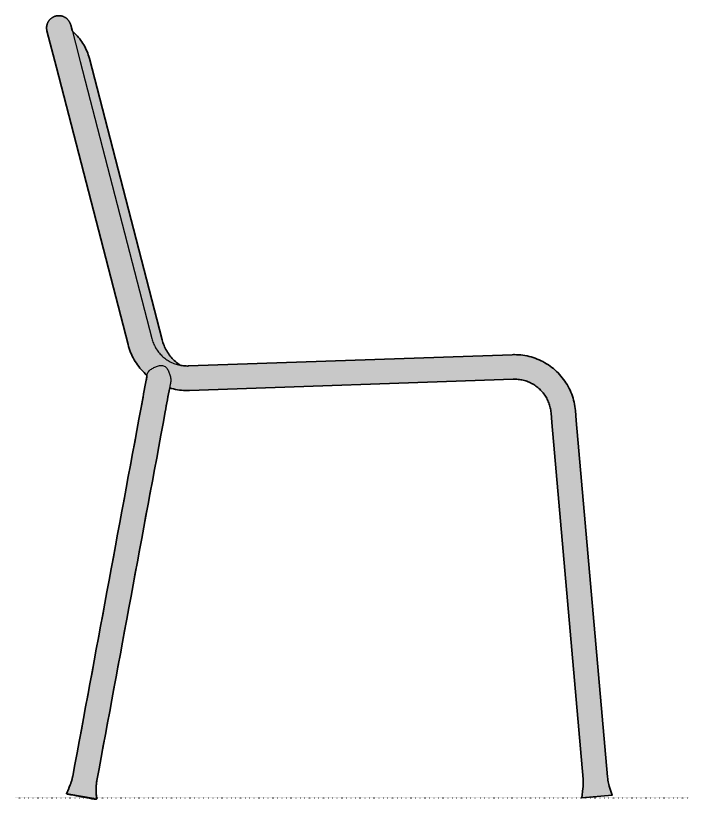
# Model space of a CAD drawing. Header units: millimetres. Extents: x 0 to 1796, y -960 to 800.
# Drawn here: x 1108 to 1796, y -1 to 798 of the extents above; entities that cross this region are included whole.
import ezdxf

# ---------------------------------------------------------------- set-up
doc = ezdxf.new("R2010")
doc.units = ezdxf.units.MM
doc.linetypes.add('Dots', pattern=[1, 0, -1])
doc.layers.add('Blocks', color=7, linetype='Continuous')
doc.layers.add('Blocks$Fill', color=7, linetype='Continuous', true_color=0xffffff)
for name, color, linetype, lineweight, true_color in [('Blocks$Inner', 7, 'Continuous', 25, 0x007f00), ('Blocks$Outline', 7, 'Continuous', 35, 0xff3f3f), ('Groud', 7, 'Dots', 25, 0x243775)]:
    doc.layers.add(name, color=color, linetype=linetype, lineweight=lineweight, true_color=true_color)

# ---------------------------------------------------------------- blocks, each defined once
blk = doc.blocks.new('Palissade Chair Side')
at = {"layer": 'Blocks$Fill'}
blk.add_hatch(color=256, dxfattribs=at).paths.add_polyline_path([(157.13, 418.3), (161.09, 417.24), (163.09, 416.81), (165.11, 416.45), (167.14, 416.15), (169.18, 415.92), (171.22, 415.76), (173.27, 415.66), (175.32, 415.63), (177.37, 415.67), (508.92, 427.23), (510.22, 427.2), (511.51, 427.14), (512.8, 427.02), (514.08, 426.87), (515.36, 426.67), (516.63, 426.42), (517.89, 426.14), (519.14, 425.81), (520.38, 425.43), (521.61, 425.02), (522.82, 424.56), (524.01, 424.06), (525.18, 423.52), (526.34, 422.94), (527.48, 422.31), (528.59, 421.66), (529.68, 420.96), (530.74, 420.22), (531.78, 419.45), (532.79, 418.65), (533.78, 417.81), (534.73, 416.93), (535.65, 416.03), (536.55, 415.09), (537.4, 414.12), (538.23, 413.12), (539.02, 412.1), (539.77, 411.05), (540.49, 409.97), (541.17, 408.87), (541.81, 407.75), (542.41, 406.6), (542.97, 405.44), (543.5, 404.25), (543.98, 403.05), (544.42, 401.83), (544.81, 400.6), (545.17, 399.36), (545.48, 398.1), (545.74, 396.84), (545.97, 395.56), (546.15, 394.28), (546.28, 392.99), (579.1, 17.6), (579.15, 16), (579.15, 14.41), (579.1, 12.82), (578.99, 11.22), (578.82, 9.64), (577.65, 0), (608.53, 2.7), (605.71, 11.99), (605.28, 13.49), (604.9, 14.99), (604.58, 16.52), (604.3, 18.05), (604.08, 19.59), (603.89, 21.37), (570.96, 397.32), (570.66, 399.45), (570.29, 401.58), (569.84, 403.69), (569.33, 405.78), (568.74, 407.85), (568.08, 409.91), (567.34, 411.93), (566.54, 413.94), (565.67, 415.91), (564.74, 417.85), (563.73, 419.76), (562.67, 421.63), (561.53, 423.47), (560.34, 425.26), (559.08, 427.01), (557.77, 428.72), (556.39, 430.38), (554.96, 432), (553.48, 433.56), (551.94, 435.07), (550.35, 436.53), (548.71, 437.93), (547.02, 439.27), (545.29, 440.56), (543.51, 441.78), (541.7, 442.94), (539.84, 444.04), (537.95, 445.08), (536.03, 446.04), (534.07, 446.95), (532.08, 447.78), (530.06, 448.54), (528.02, 449.24), (525.96, 449.86), (523.87, 450.41), (521.77, 450.89), (519.65, 451.3), (517.52, 451.63), (515.38, 451.89), (513.23, 452.08), (511.08, 452.19), (508.92, 452.23), (507.83, 452.22), (175.2, 440.63), (173.9, 440.65), (172.6, 440.72), (171.3, 440.83), (170.01, 440.99), (168.73, 441.19), (167.95, 441.34), (165.42, 443.16), (164.21, 444.14), (163.02, 445.15), (161.87, 446.21), (160.76, 447.31), (159.69, 448.45), (158.66, 449.62), (157.67, 450.83), (156.72, 452.07), (155.82, 453.34), (154.96, 454.64), (154.15, 455.98), (153.38, 457.34), (152.66, 458.72), (151.99, 460.13), (151.37, 461.57), (150.8, 463.02), (150.28, 464.49), (149.81, 465.98), (149.39, 467.49), (74.66, 756.32), (74.11, 758.09), (73.49, 759.84), (72.82, 761.57), (72.08, 763.28), (71.3, 764.96), (70.45, 766.62), (69.55, 768.24), (68.59, 769.84), (67.58, 771.4), (66.52, 772.92), (65.41, 774.41), (64.25, 775.86), (63.04, 777.27), (61.78, 778.64), (60.48, 779.96), (59.13, 781.24), (57.74, 782.48), (56.01, 789.14), (55.88, 789.55), (55.74, 789.96), (55.58, 790.36), (55.41, 790.75), (55.23, 791.14), (55.03, 791.52), (54.82, 791.9), (54.6, 792.26), (54.36, 792.62), (54.12, 792.97), (53.86, 793.32), (53.59, 793.65), (53.3, 793.97), (53.01, 794.29), (52.71, 794.59), (52.39, 794.89), (52.07, 795.17), (51.73, 795.44), (51.39, 795.7), (51.04, 795.94), (50.68, 796.18), (50.31, 796.4), (49.94, 796.61), (49.55, 796.81), (49.17, 796.99), (48.77, 797.16), (48.37, 797.32), (47.96, 797.46), (47.55, 797.59), (47.14, 797.7), (46.72, 797.8), (46.3, 797.89), (45.88, 797.96), (45.45, 798.02), (45.02, 798.06), (44.59, 798.08), (44.16, 798.1), (43.73, 798.09), (43.3, 798.08), (42.88, 798.04), (42.48, 798), (42.08, 797.94), (41.68, 797.88), (41.29, 797.79), (40.9, 797.7), (40.51, 797.59), (40.12, 797.47), (39.74, 797.34), (39.37, 797.2), (39, 797.04), (38.61, 796.86), (38.23, 796.67), (37.86, 796.47), (37.49, 796.25), (37.13, 796.02), (36.78, 795.78), (36.44, 795.53), (36.11, 795.27), (35.78, 794.99), (35.47, 794.71), (35.16, 794.41), (34.87, 794.1), (34.58, 793.79), (34.31, 793.46), (34.05, 793.13), (33.8, 792.78), (33.56, 792.43), (33.33, 792.07), (33.12, 791.7), (32.92, 791.33), (32.73, 790.95), (32.55, 790.56), (32.39, 790.17), (32.24, 789.77), (32.11, 789.37), (31.99, 788.96), (31.88, 788.55), (31.79, 788.13), (31.71, 787.71), (31.64, 787.29), (31.59, 786.87), (31.56, 786.45), (31.53, 786.02), (31.53, 785.6), (31.53, 785.2), (31.55, 784.81), (31.58, 784.41), (31.63, 784.02), (31.68, 783.63), (31.75, 783.24), (31.83, 782.85), (31.92, 782.47), (115.23, 460.48), (115.85, 458.49), (116.54, 456.52), (117.29, 454.58), (118.11, 452.67), (118.99, 450.78), (119.93, 448.92), (120.94, 447.1), (122, 445.31), (123.12, 443.55), (124.3, 441.84), (125.54, 440.16), (126.83, 438.53), (128.18, 436.94), (129.58, 435.4), (131.03, 433.9), (132.52, 432.46), (134.06, 431.07), (133.18, 426.27), (128, 398.3), (57.98, 20.75), (57.61, 19.2), (57.18, 17.66), (56.71, 16.14), (56.18, 14.64), (55.59, 13.15), (51.89, 4.17), (51.89, 4.17), (51.89, 4.17), (51.89, 4.17), (51.89, 4.17), (51.9, 4.16), (51.9, 4.16), (51.9, 4.16), (51.91, 4.16), (51.91, 4.15), (51.92, 4.15), (51.92, 4.15), (51.93, 4.15), (51.94, 4.14), (51.96, 4.13), (51.98, 4.13), (52.02, 4.11), (52.13, 4.08), (52.46, 3.99), (52.94, 3.88), (56.32, 3.16), (77.87, -0.83), (81.28, -1.37), (81.77, -1.44), (82.1, -1.47), (82.22, -1.48), (82.26, -1.49), (82.28, -1.49), (82.3, -1.49), (82.32, -1.49), (82.32, -1.49), (82.33, -1.49), (82.34, -1.49), (82.34, -1.48), (82.35, -1.48), (82.35, -1.48), (82.35, -1.48), (82.36, -1.48), (82.36, -1.48), (82.36, -1.48), (82.36, -1.48), (82.37, -1.47), (82.11, 9.83), (82.16, 11.42), (82.25, 13.01), (82.41, 14.6), (82.62, 16.18), (82.88, 17.75)], flags=0)
at = {"layer": 'Blocks$Inner'}
for points in [[(134.07, 431.06), (132.52, 432.46), (131.03, 433.9), (129.58, 435.4), (128.18, 436.94), (126.83, 438.53), (125.54, 440.16), (124.3, 441.84), (123.12, 443.55), (122, 445.31), (120.94, 447.1), (119.93, 448.92), (118.99, 450.78), (118.11, 452.67), (117.29, 454.58), (116.54, 456.52), (115.85, 458.49), (115.23, 460.48), (114.68, 462.48), (41.56, 745.19), (31.92, 782.47), (31.83, 782.85), (31.75, 783.24), (31.68, 783.63), (31.63, 784.02), (31.58, 784.41), (31.55, 784.81), (31.53, 785.2), (31.53, 785.6), (31.53, 786.02), (31.56, 786.45), (31.59, 786.87), (31.64, 787.29), (31.71, 787.71), (31.79, 788.13), (31.88, 788.55), (31.99, 788.96), (32.11, 789.37), (32.24, 789.77), (32.39, 790.17), (32.55, 790.56), (32.73, 790.95), (32.92, 791.33), (33.12, 791.7), (33.33, 792.07), (33.56, 792.43), (33.8, 792.78), (34.05, 793.13), (34.31, 793.46), (34.58, 793.79), (34.87, 794.1), (35.16, 794.41), (35.47, 794.71), (35.78, 794.99), (36.11, 795.27), (36.44, 795.53), (36.78, 795.78), (37.13, 796.02), (37.49, 796.25), (37.86, 796.47), (38.23, 796.67), (38.61, 796.86), (39, 797.04), (39.37, 797.2), (39.74, 797.34), (40.12, 797.47), (40.51, 797.59), (40.9, 797.7), (41.29, 797.79), (41.68, 797.88), (42.08, 797.94), (42.48, 798), (42.88, 798.04), (43.3, 798.08), (43.73, 798.09), (44.16, 798.1), (44.59, 798.08), (45.02, 798.06), (45.45, 798.02), (45.88, 797.96), (46.3, 797.89), (46.72, 797.8), (47.14, 797.7), (47.55, 797.59), (47.96, 797.46), (48.37, 797.32), (48.77, 797.16), (49.17, 796.99), (49.55, 796.81), (49.94, 796.61), (50.31, 796.4), (50.68, 796.18), (51.04, 795.94), (51.39, 795.7), (51.73, 795.44), (52.07, 795.17), (52.39, 794.89), (52.71, 794.59), (53.01, 794.29), (53.3, 793.97), (53.59, 793.65), (53.86, 793.32), (54.12, 792.97), (54.36, 792.62), (54.6, 792.26), (54.82, 791.9), (55.03, 791.52), (55.23, 791.14), (55.41, 790.75), (55.58, 790.36), (55.74, 789.96), (55.88, 789.55), (56.01, 789.14), (56.13, 788.73), (65.77, 751.45), (138.88, 468.74), (139.23, 467.49), (139.62, 466.25), (140.05, 465.02), (140.53, 463.81), (141.05, 462.62), (141.6, 461.44), (142.2, 460.29), (142.84, 459.16), (143.52, 458.05), (144.24, 456.96), (144.99, 455.9), (145.78, 454.87), (146.6, 453.86), (147.46, 452.88), (148.35, 451.94), (149.28, 451.02), (150.23, 450.14), (151.22, 449.29), (152.23, 448.48), (153.27, 447.7), (154.34, 446.96), (155.44, 446.25), (156.55, 445.59), (157.69, 444.96), (158.85, 444.38), (160.03, 443.83), (161.23, 443.32), (162.45, 442.86), (163.68, 442.44), (164.92, 442.06), (166.18, 441.73), (167.45, 441.44), (168.73, 441.19), (170.01, 440.99), (171.3, 440.83), (172.6, 440.72), (173.9, 440.65), (175.2, 440.63), (176.5, 440.65), (506.74, 452.19), (507.83, 452.22), (508.92, 452.23), (511.08, 452.19), (513.23, 452.08), (515.38, 451.89), (517.52, 451.63), (519.65, 451.3), (521.77, 450.89), (523.87, 450.41), (525.96, 449.86), (528.02, 449.24), (530.06, 448.54), (532.08, 447.78), (534.07, 446.95), (536.03, 446.04), (537.95, 445.08), (539.84, 444.04), (541.7, 442.94), (543.51, 441.78), (545.29, 440.56), (547.02, 439.27), (548.71, 437.93), (550.35, 436.53), (551.94, 435.07), (553.48, 433.56), (554.96, 432), (556.39, 430.38), (557.77, 428.72), (559.08, 427.01), (560.34, 425.26), (561.53, 423.47), (562.67, 421.63), (563.73, 419.76), (564.74, 417.85), (565.67, 415.91), (566.54, 413.94), (567.34, 411.93), (568.08, 409.91), (568.74, 407.85), (569.33, 405.78), (569.84, 403.69), (570.29, 401.58), (570.66, 399.45), (570.96, 397.32), (571.19, 395.17), (572.06, 385.21), (572.07, 385.07), (603.89, 21.37), (604.08, 19.59), (604.3, 18.05), (604.58, 16.52), (604.9, 14.99), (605.28, 13.49), (605.71, 11.99), (608.53, 2.7), (577.65, 0), (578.82, 9.64), (578.99, 11.22), (579.1, 12.82), (579.15, 14.41), (579.15, 16), (579.1, 17.6), (578.98, 19.19), (547.15, 383.03), (546.28, 392.99), (546.15, 394.28), (545.97, 395.56), (545.74, 396.84), (545.48, 398.1), (545.17, 399.36), (544.81, 400.6), (544.42, 401.83), (543.98, 403.05), (543.5, 404.25), (542.97, 405.44), (542.41, 406.6), (541.81, 407.75), (541.17, 408.87), (540.49, 409.97), (539.77, 411.05), (539.02, 412.1), (538.23, 413.12), (537.4, 414.12), (536.55, 415.09), (535.65, 416.03), (534.73, 416.93), (533.78, 417.81), (532.79, 418.65), (531.78, 419.45), (530.74, 420.22), (529.68, 420.96), (528.59, 421.66), (527.48, 422.31), (526.34, 422.94), (525.18, 423.52), (524.01, 424.06), (522.82, 424.56), (521.61, 425.02), (520.38, 425.43), (519.14, 425.81), (517.89, 426.14), (516.63, 426.42), (515.36, 426.67), (514.08, 426.87), (512.8, 427.02), (511.51, 427.14), (510.22, 427.2), (508.92, 427.23), (508.27, 427.22), (507.62, 427.2), (177.37, 415.67), (175.32, 415.63), (173.27, 415.66), (171.22, 415.76), (169.18, 415.92), (167.14, 416.15), (165.11, 416.45), (163.09, 416.81), (161.09, 417.24), (159.1, 417.74), (157.13, 418.3)], [(57.74, 782.48), (59.13, 781.24), (60.48, 779.96), (61.78, 778.64), (63.04, 777.27), (64.25, 775.86), (65.41, 774.41), (66.52, 772.92), (67.58, 771.4), (68.59, 769.84), (69.55, 768.24), (70.45, 766.62), (71.3, 764.96), (72.08, 763.28), (72.82, 761.57), (73.49, 759.84), (74.11, 758.09), (74.66, 756.32), (75.16, 754.53), (149.39, 467.49), (149.81, 465.98), (150.28, 464.49), (150.8, 463.02), (151.37, 461.57), (151.99, 460.13), (152.66, 458.72), (153.38, 457.34), (154.15, 455.98), (154.96, 454.64), (155.82, 453.34), (156.72, 452.07), (157.67, 450.83), (158.66, 449.62), (159.69, 448.45), (160.76, 447.31), (161.87, 446.21), (163.02, 445.15), (164.21, 444.14), (165.42, 443.16), (166.68, 442.22), (167.96, 441.34)], [(82.37, -1.47), (82.36, -1.48), (82.36, -1.48), (82.36, -1.48), (82.36, -1.48), (82.35, -1.48), (82.35, -1.48), (82.35, -1.48), (82.34, -1.48), (82.34, -1.49), (82.33, -1.49), (82.32, -1.49), (82.32, -1.49), (82.3, -1.49), (82.28, -1.49), (82.26, -1.49), (82.22, -1.48), (82.1, -1.47), (81.77, -1.44), (81.28, -1.37), (77.87, -0.83), (56.32, 3.16), (52.94, 3.88), (52.46, 3.99), (52.13, 4.08), (52.02, 4.11), (51.98, 4.13), (51.96, 4.13), (51.94, 4.14), (51.93, 4.15), (51.92, 4.15), (51.92, 4.15), (51.91, 4.15), (51.91, 4.16), (51.9, 4.16), (51.9, 4.16), (51.9, 4.16), (51.89, 4.17), (51.89, 4.17), (51.89, 4.17), (51.89, 4.17), (51.89, 4.17), (55.59, 13.15), (56.18, 14.64), (56.71, 16.14), (57.18, 17.66), (57.61, 19.2), (57.98, 20.75), (58.3, 22.31), (128, 398.3), (133.18, 426.27)], [(157.75, 421.66), (152.58, 393.74), (82.88, 17.75), (82.62, 16.18), (82.41, 14.6), (82.25, 13.01), (82.16, 11.42), (82.11, 9.83), (82.13, 8.23), (82.37, -1.47), (82.37, -1.47), (82.36, -1.47), (82.36, -1.47), (82.36, -1.46), (82.36, -1.46), (82.35, -1.46), (82.35, -1.46), (82.34, -1.45), (82.34, -1.45), (82.33, -1.45), (82.32, -1.44), (82.31, -1.44), (82.29, -1.43), (82.27, -1.43), (82.23, -1.41), (82.12, -1.38), (81.79, -1.29), (81.31, -1.18), (77.93, -0.46), (56.4, 3.53), (52.98, 4.07), (52.5, 4.14), (52.16, 4.18), (52.04, 4.18), (51.99, 4.19), (51.97, 4.19), (51.96, 4.19), (51.94, 4.19), (51.93, 4.19), (51.92, 4.19), (51.91, 4.19), (51.91, 4.19), (51.91, 4.18), (51.9, 4.18), (51.9, 4.18), (51.89, 4.18), (51.89, 4.18), (51.89, 4.18), (51.89, 4.18)]]:
    blk.add_lwpolyline(points, dxfattribs=at)
blk.add_open_spline([(133.18, 426.27), (133.42, 427.59), (133.94, 430.17), (134.53, 434.25), (137.62, 437.06), (140.99, 439.17), (144.74, 440.59), (148.66, 441.58), (152.75, 440.57), (155.11, 437.14), (156.78, 433.54), (157.94, 429.7), (158.54, 425.7), (158.01, 423.06), (157.75, 421.66)], degree=3, dxfattribs=at)
at = {"layer": 'Blocks$Outline'}
for points in [[(57.74, 782.48), (56.13, 788.73), (56.01, 789.14), (55.88, 789.55), (55.74, 789.96), (55.58, 790.36), (55.41, 790.75), (55.23, 791.14), (55.03, 791.52), (54.82, 791.9), (54.6, 792.26), (54.36, 792.62), (54.12, 792.97), (53.86, 793.32), (53.59, 793.65), (53.3, 793.97), (53.01, 794.29), (52.71, 794.59), (52.39, 794.89), (52.07, 795.17), (51.73, 795.44), (51.39, 795.7), (51.04, 795.94), (50.68, 796.18), (50.31, 796.4), (49.94, 796.61), (49.55, 796.81), (49.17, 796.99), (48.77, 797.16), (48.37, 797.32), (47.96, 797.46), (47.55, 797.59), (47.14, 797.7), (46.72, 797.8), (46.3, 797.89), (45.88, 797.96), (45.45, 798.02), (45.02, 798.06), (44.59, 798.08), (44.16, 798.1), (43.73, 798.09), (43.3, 798.08), (42.88, 798.04), (42.48, 798), (42.08, 797.94), (41.68, 797.88), (41.29, 797.79), (40.9, 797.7), (40.51, 797.59), (40.12, 797.47), (39.74, 797.34), (39.37, 797.2), (39, 797.04), (38.61, 796.86), (38.23, 796.67), (37.86, 796.47), (37.49, 796.25), (37.13, 796.02), (36.78, 795.78), (36.44, 795.53), (36.11, 795.27), (35.78, 794.99), (35.47, 794.71), (35.16, 794.41), (34.87, 794.1), (34.58, 793.79), (34.31, 793.46), (34.05, 793.13), (33.8, 792.78), (33.56, 792.43), (33.33, 792.07), (33.12, 791.7), (32.92, 791.33), (32.73, 790.95), (32.55, 790.56), (32.39, 790.17), (32.24, 789.77), (32.11, 789.37), (31.99, 788.96), (31.88, 788.55), (31.79, 788.13), (31.71, 787.71), (31.64, 787.29), (31.59, 786.87), (31.56, 786.45), (31.53, 786.02), (31.53, 785.6), (31.53, 785.2), (31.55, 784.81), (31.58, 784.41), (31.63, 784.02), (31.68, 783.63), (31.75, 783.24), (31.83, 782.85), (31.92, 782.47), (41.56, 745.19), (114.68, 462.48), (115.23, 460.48), (115.85, 458.49), (116.54, 456.52), (117.29, 454.58), (118.11, 452.67), (118.99, 450.78), (119.93, 448.92), (120.94, 447.1), (122, 445.31), (123.12, 443.55), (124.3, 441.84), (125.54, 440.16), (126.83, 438.53), (128.18, 436.94), (129.58, 435.4), (131.03, 433.9), (132.52, 432.46), (134.06, 431.07)], [(167.95, 441.34), (166.68, 442.22), (165.42, 443.16), (164.21, 444.14), (163.02, 445.15), (161.87, 446.21), (160.76, 447.31), (159.69, 448.45), (158.66, 449.62), (157.67, 450.83), (156.72, 452.07), (155.82, 453.34), (154.96, 454.64), (154.15, 455.98), (153.38, 457.34), (152.66, 458.72), (151.99, 460.13), (151.37, 461.57), (150.8, 463.02), (150.28, 464.49), (149.81, 465.98), (149.39, 467.49), (75.16, 754.53), (74.66, 756.32), (74.11, 758.09), (73.49, 759.84), (72.82, 761.57), (72.08, 763.28), (71.3, 764.96), (70.45, 766.62), (69.55, 768.24), (68.59, 769.84), (67.58, 771.4), (66.52, 772.92), (65.41, 774.41), (64.25, 775.86), (63.04, 777.27), (61.78, 778.64), (60.48, 779.96), (59.13, 781.24), (57.74, 782.48)], [(157.13, 418.3), (159.1, 417.74), (161.09, 417.24), (163.09, 416.81), (165.11, 416.45), (167.14, 416.15), (169.18, 415.92), (171.22, 415.76), (173.27, 415.66), (175.32, 415.63), (177.37, 415.67), (507.62, 427.2), (508.27, 427.22), (508.92, 427.23), (510.22, 427.2), (511.51, 427.14), (512.8, 427.02), (514.08, 426.87), (515.36, 426.67), (516.63, 426.42), (517.89, 426.14), (519.14, 425.81), (520.38, 425.43), (521.61, 425.02), (522.82, 424.56), (524.01, 424.06), (525.18, 423.52), (526.34, 422.94), (527.48, 422.31), (528.59, 421.66), (529.68, 420.96), (530.74, 420.22), (531.78, 419.45), (532.79, 418.65), (533.78, 417.81), (534.73, 416.93), (535.65, 416.03), (536.55, 415.09), (537.4, 414.12), (538.23, 413.12), (539.02, 412.1), (539.77, 411.05), (540.49, 409.97), (541.17, 408.87), (541.81, 407.75), (542.41, 406.6), (542.97, 405.44), (543.5, 404.25), (543.98, 403.05), (544.42, 401.83), (544.81, 400.6), (545.17, 399.36), (545.48, 398.1), (545.74, 396.84), (545.97, 395.56), (546.15, 394.28), (546.28, 392.99), (547.15, 383.03), (578.98, 19.19), (579.1, 17.6), (579.15, 16), (579.15, 14.41), (579.1, 12.82), (578.99, 11.22), (578.82, 9.64), (577.65, 0), (608.53, 2.7), (605.71, 11.99), (605.28, 13.49), (604.9, 14.99), (604.58, 16.52), (604.3, 18.05), (604.08, 19.59), (603.89, 21.37), (572.07, 385.07), (572.06, 385.21), (571.19, 395.17), (570.96, 397.32), (570.66, 399.45), (570.29, 401.58), (569.84, 403.69), (569.33, 405.78), (568.74, 407.85), (568.08, 409.91), (567.34, 411.93), (566.54, 413.94), (565.67, 415.91), (564.74, 417.85), (563.73, 419.76), (562.67, 421.63), (561.53, 423.47), (560.34, 425.26), (559.08, 427.01), (557.77, 428.72), (556.39, 430.38), (554.96, 432), (553.48, 433.56), (551.94, 435.07), (550.35, 436.53), (548.71, 437.93), (547.02, 439.27), (545.29, 440.56), (543.51, 441.78), (541.7, 442.94), (539.84, 444.04), (537.95, 445.08), (536.03, 446.04), (534.07, 446.95), (532.08, 447.78), (530.06, 448.54), (528.02, 449.24), (525.96, 449.86), (523.87, 450.41), (521.77, 450.89), (519.65, 451.3), (517.52, 451.63), (515.38, 451.89), (513.23, 452.08), (511.08, 452.19), (508.92, 452.23), (507.83, 452.22), (506.74, 452.19), (176.5, 440.65), (175.2, 440.63), (173.9, 440.65), (172.6, 440.72), (171.3, 440.83), (170.01, 440.99), (168.73, 441.19), (167.95, 441.34)]]:
    blk.add_lwpolyline(points, dxfattribs=at)
for points, knots in [([(134.06, 431.07), (134.01, 430.78), (133.74, 429.16), (133.42, 427.59), (133.18, 426.27), (131.45, 416.95), (129.72, 407.62), (128, 398.3), (104.76, 272.97), (81.53, 147.64), (58.3, 22.31), (58.19, 21.79), (58.09, 21.27), (57.98, 20.75), (57.86, 20.23), (57.73, 19.71), (57.61, 19.2), (57.47, 18.68), (57.33, 18.17), (57.18, 17.66), (57.02, 17.15), (56.87, 16.65), (56.71, 16.14), (56.53, 15.64), (56.35, 15.14), (56.18, 14.64), (55.98, 14.14), (55.79, 13.65), (55.59, 13.15), (54.36, 10.16), (53.12, 7.17), (51.89, 4.17), (51.89, 4.17), (51.89, 4.17), (51.89, 4.17), (51.89, 4.17), (51.89, 4.17), (51.89, 4.17), (51.89, 4.17), (51.89, 4.17), (51.89, 4.17), (51.89, 4.17), (51.89, 4.17), (51.89, 4.17), (51.89, 4.16), (51.9, 4.16), (51.9, 4.16), (51.9, 4.16), (51.9, 4.16), (51.9, 4.16), (51.9, 4.16), (51.9, 4.16), (51.9, 4.16), (51.91, 4.16), (51.91, 4.16), (51.91, 4.16), (51.91, 4.16), (51.91, 4.16), (51.91, 4.15), (51.91, 4.15), (51.92, 4.15), (51.92, 4.15), (51.92, 4.15), (51.92, 4.15), (51.92, 4.15), (51.93, 4.15), (51.93, 4.15), (51.93, 4.15), (51.93, 4.14), (51.94, 4.14), (51.94, 4.14), (51.95, 4.14), (51.95, 4.14), (51.96, 4.13), (51.97, 4.13), (51.97, 4.13), (51.98, 4.13), (51.99, 4.12), (52.01, 4.12), (52.02, 4.11), (52.06, 4.1), (52.1, 4.09), (52.13, 4.08), (52.24, 4.05), (52.35, 4.02), (52.46, 3.99), (52.62, 3.96), (52.78, 3.92), (52.94, 3.88), (54.06, 3.64), (55.19, 3.4), (56.32, 3.16), (63.5, 1.83), (70.69, 0.5), (77.87, -0.83), (79.01, -1.01), (80.14, -1.19), (81.28, -1.37), (81.44, -1.39), (81.6, -1.42), (81.77, -1.44), (81.88, -1.45), (81.99, -1.46), (82.1, -1.47), (82.14, -1.48), (82.18, -1.48), (82.22, -1.48), (82.24, -1.48), (82.25, -1.49), (82.26, -1.49), (82.27, -1.49), (82.28, -1.49), (82.28, -1.49), (82.29, -1.49), (82.3, -1.49), (82.3, -1.49), (82.31, -1.49), (82.31, -1.49), (82.32, -1.49), (82.32, -1.49), (82.32, -1.49), (82.32, -1.49), (82.33, -1.49), (82.33, -1.49), (82.33, -1.49), (82.33, -1.49), (82.33, -1.49), (82.34, -1.49), (82.34, -1.48), (82.34, -1.48), (82.34, -1.48), (82.34, -1.48), (82.34, -1.48), (82.35, -1.48), (82.35, -1.48), (82.35, -1.48), (82.35, -1.48), (82.35, -1.48), (82.35, -1.48), (82.35, -1.48), (82.36, -1.48), (82.36, -1.48), (82.36, -1.48), (82.36, -1.48), (82.36, -1.48), (82.36, -1.48), (82.36, -1.48), (82.36, -1.48), (82.36, -1.48), (82.36, -1.48), (82.36, -1.48), (82.36, -1.48), (82.37, -1.48), (82.37, -1.47), (82.37, -1.47)], [-462.300432, -462.300432, -462.300432, -462.300432, -462.082892, -461.082892, -461.082892, -461.082892, -432.689415, -432.689415, -432.689415, -50.296052, -50.296052, -50.296052, -48.701977, -48.701977, -48.701977, -47.107902, -47.107902, -47.107902, -45.513827, -45.513827, -45.513827, -43.919752, -43.919752, -43.919752, -42.325677, -42.325677, -42.325677, -40.731603, -40.731603, -40.731603, -31.024781, -31.024781, -31.024781, -31.016518, -31.016518, -31.016518, -31.014282, -31.014282, -31.014282, -31.011659, -31.011659, -31.011659, -31.00862, -31.00862, -31.00862, -31.005142, -31.005142, -31.005142, -31.001209, -31.001209, -31.001209, -30.996811, -30.996811, -30.996811, -30.991937, -30.991937, -30.991937, -30.98658, -30.98658, -30.98658, -30.980733, -30.980733, -30.980733, -30.974392, -30.974392, -30.974392, -30.96755, -30.96755, -30.96755, -30.952348, -30.952348, -30.952348, -30.935095, -30.935095, -30.935095, -30.915759, -30.915759, -30.915759, -30.870741, -30.870741, -30.870741, -30.754668, -30.754668, -30.754668, -30.414162, -30.414162, -30.414162, -29.923497, -29.923497, -29.923497, -26.470217, -26.470217, -26.470217, -4.546487, -4.546487, -4.546487, -1.093207, -1.093207, -1.093207, -0.602542, -0.602542, -0.602542, -0.262036, -0.262036, -0.262036, -0.145963, -0.145963, -0.145963, -0.100945, -0.100945, -0.100945, -0.08161, -0.08161, -0.08161, -0.064356, -0.064356, -0.064356, -0.049154, -0.049154, -0.049154, -0.042312, -0.042312, -0.042312, -0.035971, -0.035971, -0.035971, -0.030125, -0.030125, -0.030125, -0.024768, -0.024768, -0.024768, -0.019894, -0.019894, -0.019894, -0.015495, -0.015495, -0.015495, -0.011562, -0.011562, -0.011562, -0.008084, -0.008084, -0.008084, -0.005045, -0.005045, -0.005045, -0.002423, -0.002423, -0.002423, -0.000186, -0.000186, -0.000186, 0.001713, 0.001713, 0.001713, 0.001713]), ([(82.37, -1.47), (82.29, 1.76), (82.21, 5), (82.13, 8.23), (82.12, 8.76), (82.12, 9.3), (82.11, 9.83), (82.13, 10.36), (82.14, 10.89), (82.16, 11.42), (82.19, 11.95), (82.22, 12.48), (82.25, 13.01), (82.31, 13.54), (82.36, 14.07), (82.41, 14.6), (82.48, 15.13), (82.55, 15.65), (82.62, 16.18), (82.7, 16.7), (82.79, 17.23), (82.88, 17.75), (106.11, 143.08), (129.34, 268.41), (152.58, 393.74), (154.09, 401.93), (155.61, 410.11), (157.13, 418.3)], [-903.139486, -903.139486, -903.139486, -903.139486, -893.434181, -893.434181, -893.434181, -891.840106, -891.840106, -891.840106, -890.246031, -890.246031, -890.246031, -888.651956, -888.651956, -888.651956, -887.057881, -887.057881, -887.057881, -885.463807, -885.463807, -885.463807, -883.869732, -883.869732, -883.869732, -501.476368, -501.476368, -501.476368, -476.504553, -476.504553, -476.504553, -476.504553])]:
    blk.add_open_spline(points, degree=3, knots=knots, dxfattribs=at)

msp = doc.modelspace()

# ---------------------------------------------------------------- linework, layer by layer
at = {"layer": 'Groud'}
msp.add_lwpolyline([(1108.13, 0), (1795.5, 0)], dxfattribs=at)

# ---------------------------------------------------------------- block references
at = {"layer": 'Blocks'}
msp.add_blockref('Palissade Chair Side', (1108.13, 0), dxfattribs=at)

doc.saveas('drawing.dxf')
